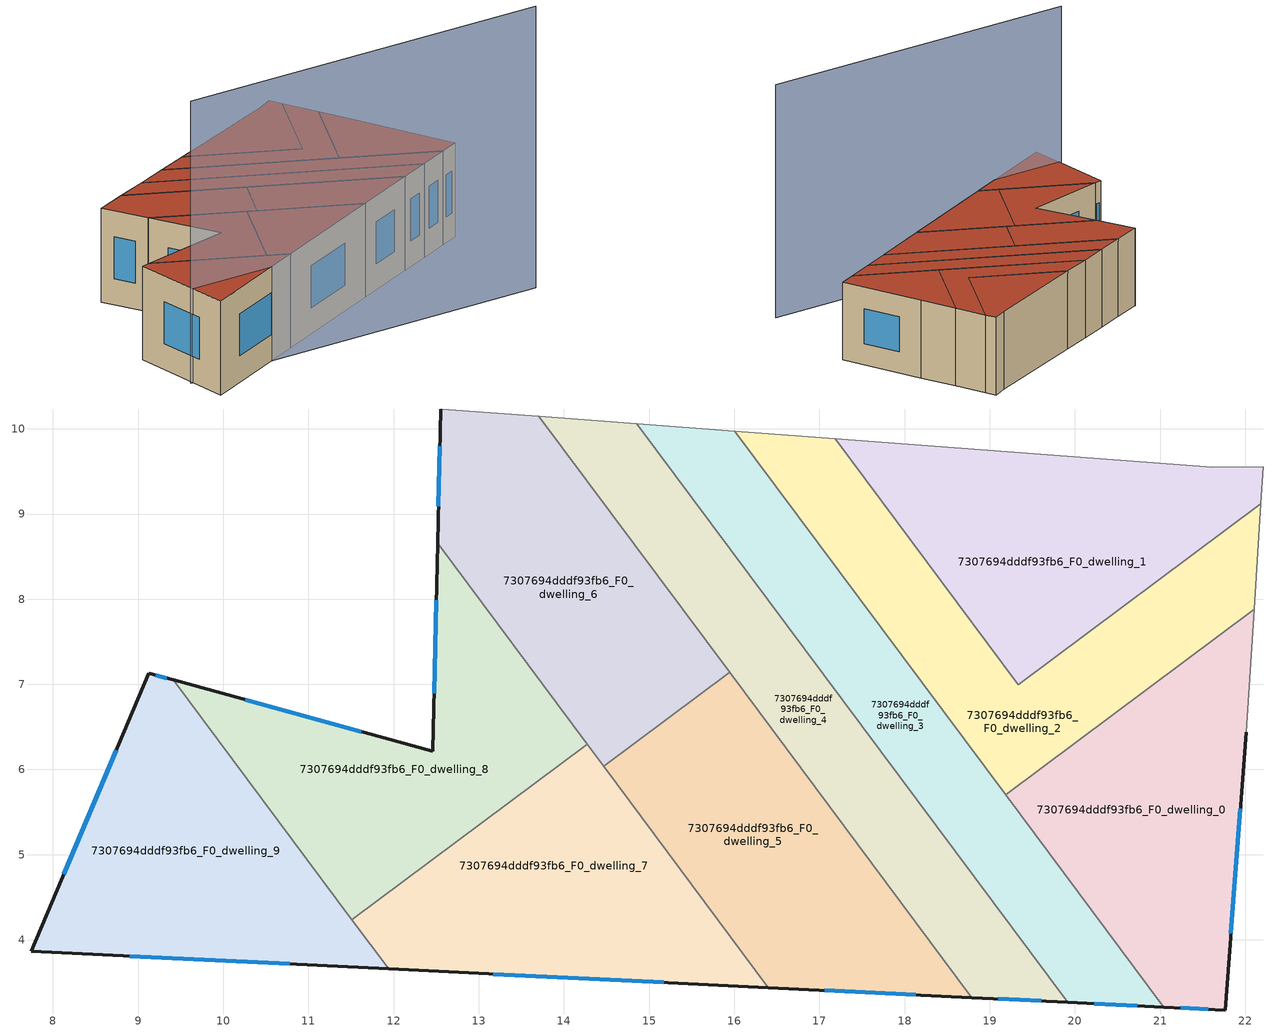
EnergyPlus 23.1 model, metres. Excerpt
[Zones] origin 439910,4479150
7307694dddf93fb6_F0_dwelling_0
 floor ground (EU_floor_Construction): 22.1,7.88 22.01,6.44 21.76,3.18 21.04,3.21 19.18,5.71 z0
 wall outside (EU_wall_Construction): 21.04,3.21 21.76,3.18 22.01,6.44 z0:3
 wall to 7307694dddf93fb6_F0_dwelling_2 (EU_wall_Construction): 22.1,7.88 19.18,5.71 z0:3
 wall adiabatic (EU_wall_Construction): 22.01,6.44 22.1,7.88 z0:3
 wall to 7307694dddf93fb6_F0_dwelling_3 (EU_wall_Construction): 19.18,5.71 21.04,3.21 z0:3
 window (EU_Window_Construction): 21.24,3.2 21.56,3.19 / 21.83,4.08 21.94,5.54 z0.83:2.17
 roof outside (EU_roof_Construction): 21.76,3.18 22.01,6.44 22.1,7.88 19.18,5.71 21.04,3.21 z3
7307694dddf93fb6_F0_dwelling_1
 floor ground (EU_floor_Construction): 22.21,9.56 22.18,9.12 19.33,7 17.18,9.88 21.62,9.55 z0
 wall to 7307694dddf93fb6_F0_dwelling_2 (EU_wall_Construction): 17.18,9.88 19.33,7 22.18,9.12 z0:3
 wall adiabatic (EU_wall_Construction): 22.18,9.12 22.21,9.56 21.62,9.55 17.18,9.88 z0:3
 roof outside (EU_roof_Construction): 22.18,9.12 22.21,9.56 21.62,9.55 17.18,9.88 19.33,7 z3
7307694dddf93fb6_F0_dwelling_2
 floor ground (EU_floor_Construction): 22.18,9.12 22.1,7.88 19.18,5.71 16.01,9.97 17.18,9.88 19.33,7 z0
 wall adiabatic (EU_wall_Construction): 17.18,9.88 16.01,9.97 / 22.1,7.88 22.18,9.12 z0:3
 wall to 7307694dddf93fb6_F0_dwelling_3 (EU_wall_Construction): 16.01,9.97 19.19,5.71 z0:3
 roof outside (EU_roof_Construction): 22.1,7.88 22.18,9.12 19.33,7 17.18,9.88 16.01,9.97 19.18,5.71 z3
7307694dddf93fb6_F0_dwelling_3
 floor ground (EU_floor_Construction): 16.01,9.97 21.04,3.21 19.91,3.27 14.85,10.06 z0
 wall outside (EU_wall_Construction): 19.91,3.27 21.04,3.21 z0:3
 wall to 7307694dddf93fb6_F0_dwelling_4 (EU_wall_Construction): 14.85,10.06 19.91,3.27 z0:3
 wall adiabatic (EU_wall_Construction): 16.01,9.97 14.85,10.06 z0:3
 window (EU_Window_Construction): 20.23,3.25 20.73,3.23 z0.83:2.17
 roof outside (EU_roof_Construction): 21.04,3.21 16.01,9.97 14.85,10.06 19.91,3.27 z3
7307694dddf93fb6_F0_dwelling_4
 floor ground (EU_floor_Construction): 14.85,10.06 19.91,3.27 18.79,3.32 13.71,10.15 z0
 wall outside (EU_wall_Construction): 18.79,3.32 19.91,3.27 z0:3
 wall adiabatic (EU_wall_Construction): 14.85,10.06 13.71,10.15 z0:3
 wall to 7307694dddf93fb6_F0_dwelling_5 (EU_wall_Construction): 15.94,7.14 18.79,3.32 z0:3
 wall to 7307694dddf93fb6_F0_dwelling_6 (EU_wall_Construction): 13.71,10.15 15.94,7.14 z0:3
 window (EU_Window_Construction): 19.1,3.31 19.6,3.28 z0.83:2.17
 roof outside (EU_roof_Construction): 19.91,3.27 14.85,10.06 13.71,10.15 18.79,3.32 z3
7307694dddf93fb6_F0_dwelling_5
 floor ground (EU_floor_Construction): 15.95,7.14 18.79,3.32 16.4,3.44 14.47,6.04 z0
 wall outside (EU_wall_Construction): 16.4,3.44 18.79,3.32 z0:3
 wall to 7307694dddf93fb6_F0_dwelling_6 (EU_wall_Construction): 15.95,7.14 14.47,6.04 z0:3
 wall to 7307694dddf93fb6_F0_dwelling_7 (EU_wall_Construction): 14.47,6.04 16.4,3.44 z0:3
 window (EU_Window_Construction): 17.06,3.41 18.13,3.35 z0.83:2.17
 roof outside (EU_roof_Construction): 18.79,3.32 15.95,7.14 14.47,6.04 16.4,3.44 z3
7307694dddf93fb6_F0_dwelling_6
 floor ground (EU_floor_Construction): 13.71,10.15 15.95,7.14 14.47,6.04 12.52,8.66 12.55,10.23 12.56,10.23 z0
 wall outside (EU_wall_Construction): 12.55,10.23 12.52,8.66 z0:3
 wall adiabatic (EU_wall_Construction): 13.71,10.15 12.56,10.23 12.55,10.23 z0:3
 wall to 7307694dddf93fb6_F0_dwelling_8 (EU_wall_Construction): 12.52,8.66 14.27,6.3 z0:3
 wall to 7307694dddf93fb6_F0_dwelling_7 (EU_wall_Construction): 14.27,6.3 14.47,6.04 z0:3
 window (EU_Window_Construction): 12.54,9.8 12.53,9.09 z0.83:2.17
 roof outside (EU_roof_Construction): 15.95,7.14 13.71,10.15 12.56,10.23 12.55,10.23 12.52,8.66 14.47,6.04 z3
7307694dddf93fb6_F0_dwelling_7
 floor ground (EU_floor_Construction): 14.27,6.3 16.4,3.44 11.94,3.66 11.51,4.24 z0
 wall outside (EU_wall_Construction): 11.94,3.66 16.4,3.44 z0:3
 wall to 7307694dddf93fb6_F0_dwelling_8 (EU_wall_Construction): 14.27,6.3 11.51,4.24 z0:3
 wall to 7307694dddf93fb6_F0_dwelling_9 (EU_wall_Construction): 11.51,4.24 11.94,3.66 z0:3
 window (EU_Window_Construction): 13.17,3.6 15.17,3.5 z0.83:2.17
 roof outside (EU_roof_Construction): 16.4,3.44 14.27,6.3 11.51,4.24 11.94,3.66 z3
7307694dddf93fb6_F0_dwelling_8
 floor ground (EU_floor_Construction): 12.52,8.66 14.27,6.3 11.51,4.24 9.41,7.05 12.46,6.21 12.46,6.23 z0
 wall outside (EU_wall_Construction): 12.46,6.21 9.41,7.05 / 12.46,6.21 12.46,6.23 / 12.52,8.66 12.46,6.23 z0:3
 wall to 7307694dddf93fb6_F0_dwelling_9 (EU_wall_Construction): 9.41,7.05 11.51,4.24 z0:3
 window (EU_Window_Construction): 11.62,6.45 10.26,6.82 / 12.5,7.98 12.48,6.9 z0.83:2.17
 roof outside (EU_roof_Construction): 14.27,6.3 12.52,8.66 12.46,6.23 12.46,6.21 9.41,7.05 11.51,4.24 z3
7307694dddf93fb6_F0_dwelling_9
 floor ground (EU_floor_Construction): 9.41,7.05 11.94,3.66 7.74,3.87 9.13,7.13 z0
 wall outside (EU_wall_Construction): 9.41,7.05 9.13,7.13 7.74,3.87 11.94,3.66 z0:3
 window (EU_Window_Construction): 8.75,6.23 8.13,4.77 / 9.33,7.07 9.21,7.11 / 8.9,3.81 10.78,3.72 z0.83:2.17
 roof outside (EU_roof_Construction): 11.94,3.66 9.41,7.05 9.13,7.13 7.74,3.87 z3
shading: 8.15,5.06 19.31,-0.72 z0:9
[Building]
EU S2 Campaign: North Axis=0; Terrain=City; Solar Distribution=FullExterior
[Site:Location]
Madrid: Latitude=40.5; Longitude=-3.5; Time Zone=1; Elevation=609
[SizingPeriod:WeatherFileDays]
AnnualSizingPeriod: Begin Month=1; Begin Day of Month=1; End Month=12; End Day of Month=31; Day of Week for Start Day=Monday; Use Weather File Daylight Saving Period=No; Use Weather File Rain and Snow Indicators=No
[MATERIAL]
EU_InternalMass_Material: Roughness=MediumRough; Thickness=0.1; Conductivity=1; Density=1800; Specific Heat=900; Thermal Absorptance=0.9; Solar Absorptance=0.7; Visible Absorptance=0.7
[MATERIAL:NOMASS] Roughness=MediumRough; Thermal Absorptance=0.9; Solar Absorptance=0.7; Visible Absorptance=0.7
Name | Thermal Resistance
EU_wall_NoMass | 2.02616
EU_roof_NoMass | 2.34134
EU_floor_NoMass | 1.88143
[WINDOWMATERIAL:SIMPLEGLAZINGSYSTEM]
EU_Window_SimpleGlazing: UFactor=3.19855; Solar Heat Gain Coefficient=0.85; Visible Transmittance=0.85
[CONSTRUCTION]
EU_wall_Construction: EU_wall_NoMass
EU_roof_Construction: EU_roof_NoMass
EU_floor_Construction: EU_floor_NoMass
EU_InternalMass_Construction: EU_InternalMass_Material
EU_Window_Construction: EU_Window_SimpleGlazing
[ZONE] Type=1; Multiplier=1; Ceiling Height=autocalculate; Floor Area=autocalculate; Part of Total Floor Area=Yes
Name | Volume
7307694dddf93fb6_F0_dwelling_0 | 22.1415
7307694dddf93fb6_F0_dwelling_1 | 22.1305
7307694dddf93fb6_F0_dwelling_2 | 22.1437
7307694dddf93fb6_F0_dwelling_3 | 22.1235
7307694dddf93fb6_F0_dwelling_4 | 22.162
7307694dddf93fb6_F0_dwelling_5 | 22.1287
7307694dddf93fb6_F0_dwelling_6 | 22.1312
7307694dddf93fb6_F0_dwelling_7 | 22.1367
7307694dddf93fb6_F0_dwelling_8 | 22.1316
7307694dddf93fb6_F0_dwelling_9 | 22.1334
[INTERNALMASS] Construction=EU_InternalMass_Construction
Name | Zone or ZoneList | Surface Area
7307694dddf93fb6_F0_dwelling_0_EU_InternalMass | 7307694dddf93fb6_F0_dwelling_0 | 7.3794
7307694dddf93fb6_F0_dwelling_1_EU_InternalMass | 7307694dddf93fb6_F0_dwelling_1 | 7.37576
7307694dddf93fb6_F0_dwelling_2_EU_InternalMass | 7307694dddf93fb6_F0_dwelling_2 | 7.38102
7307694dddf93fb6_F0_dwelling_3_EU_InternalMass | 7307694dddf93fb6_F0_dwelling_3 | 7.37448
7307694dddf93fb6_F0_dwelling_4_EU_InternalMass | 7307694dddf93fb6_F0_dwelling_4 | 7.38746
7307694dddf93fb6_F0_dwelling_5_EU_InternalMass | 7307694dddf93fb6_F0_dwelling_5 | 7.37683
7307694dddf93fb6_F0_dwelling_6_EU_InternalMass | 7307694dddf93fb6_F0_dwelling_6 | 7.37694
7307694dddf93fb6_F0_dwelling_7_EU_InternalMass | 7307694dddf93fb6_F0_dwelling_7 | 7.37898
7307694dddf93fb6_F0_dwelling_8_EU_InternalMass | 7307694dddf93fb6_F0_dwelling_8 | 7.37719
7307694dddf93fb6_F0_dwelling_9_EU_InternalMass | 7307694dddf93fb6_F0_dwelling_9 | 7.37799
[OTHEREQUIPMENT] Fuel Type=Electricity; Design Level Calculation Method=Watts/Area; Power per Zone Floor Area=1; Fraction Latent=0; Fraction Radiant=0; Fraction Lost=0; Carbon Dioxide Generation Rate=0; EndUse Subcategory=EU_Step8_InternalGains
Name | Zone or ZoneList or Space or SpaceList | Schedule
EU_Step8_InternalGain_7307694dddf93fb6_F0_dwelling_0_f000 | 7307694dddf93fb6_F0_dwelling_0 | EU_Step8_GainSchedule_7307694dddf93fb6_F0_dwelling_0_f000
EU_Step8_InternalGain_7307694dddf93fb6_F0_dwelling_1_f000 | 7307694dddf93fb6_F0_dwelling_1 | EU_Step8_GainSchedule_7307694dddf93fb6_F0_dwelling_1_f000
EU_Step8_InternalGain_7307694dddf93fb6_F0_dwelling_2_f000 | 7307694dddf93fb6_F0_dwelling_2 | EU_Step8_GainSchedule_7307694dddf93fb6_F0_dwelling_2_f000
EU_Step8_InternalGain_7307694dddf93fb6_F0_dwelling_3_f000 | 7307694dddf93fb6_F0_dwelling_3 | EU_Step8_GainSchedule_7307694dddf93fb6_F0_dwelling_3_f000
EU_Step8_InternalGain_7307694dddf93fb6_F0_dwelling_4_f000 | 7307694dddf93fb6_F0_dwelling_4 | EU_Step8_GainSchedule_7307694dddf93fb6_F0_dwelling_4_f000
EU_Step8_InternalGain_7307694dddf93fb6_F0_dwelling_5_f000 | 7307694dddf93fb6_F0_dwelling_5 | EU_Step8_GainSchedule_7307694dddf93fb6_F0_dwelling_5_f000
EU_Step8_InternalGain_7307694dddf93fb6_F0_dwelling_6_f000 | 7307694dddf93fb6_F0_dwelling_6 | EU_Step8_GainSchedule_7307694dddf93fb6_F0_dwelling_6_f000
EU_Step8_InternalGain_7307694dddf93fb6_F0_dwelling_7_f000 | 7307694dddf93fb6_F0_dwelling_7 | EU_Step8_GainSchedule_7307694dddf93fb6_F0_dwelling_7_f000
EU_Step8_InternalGain_7307694dddf93fb6_F0_dwelling_8_f000 | 7307694dddf93fb6_F0_dwelling_8 | EU_Step8_GainSchedule_7307694dddf93fb6_F0_dwelling_8_f000
EU_Step8_InternalGain_7307694dddf93fb6_F0_dwelling_9_f000 | 7307694dddf93fb6_F0_dwelling_9 | EU_Step8_GainSchedule_7307694dddf93fb6_F0_dwelling_9_f000
[ZONEVENTILATION:DESIGNFLOWRATE] Schedule=EU_AlwaysOn; Design Flow Rate Calculation Method=AirChanges/Hour; Air Changes per Hour=0.569476; Ventilation Type=Natural; Fan Pressure Rise=0; Fan Total Efficiency=1; Constant Term Coefficient=1; Temperature Term Coefficient=0; Velocity Term Coefficient=0; Velocity Squared Term Coefficient=0; Minimum Indoor Temperature=-100; Maximum Indoor Temperature=100; Delta Temperature=-100; Minimum Outdoor Temperature=-100; Maximum Outdoor Temperature=100; Maximum Wind Speed=40
Name | Zone or ZoneList or Space or SpaceList
EU_ConstantAir_7307694dddf93fb6_F0_dwelling_0 | 7307694dddf93fb6_F0_dwelling_0
EU_ConstantAir_7307694dddf93fb6_F0_dwelling_1 | 7307694dddf93fb6_F0_dwelling_1
EU_ConstantAir_7307694dddf93fb6_F0_dwelling_2 | 7307694dddf93fb6_F0_dwelling_2
EU_ConstantAir_7307694dddf93fb6_F0_dwelling_3 | 7307694dddf93fb6_F0_dwelling_3
EU_ConstantAir_7307694dddf93fb6_F0_dwelling_4 | 7307694dddf93fb6_F0_dwelling_4
EU_ConstantAir_7307694dddf93fb6_F0_dwelling_5 | 7307694dddf93fb6_F0_dwelling_5
EU_ConstantAir_7307694dddf93fb6_F0_dwelling_6 | 7307694dddf93fb6_F0_dwelling_6
EU_ConstantAir_7307694dddf93fb6_F0_dwelling_7 | 7307694dddf93fb6_F0_dwelling_7
EU_ConstantAir_7307694dddf93fb6_F0_dwelling_8 | 7307694dddf93fb6_F0_dwelling_8
EU_ConstantAir_7307694dddf93fb6_F0_dwelling_9 | 7307694dddf93fb6_F0_dwelling_9
[HVACTEMPLATE:THERMOSTAT] Constant Heating Setpoint=20; Constant Cooling Setpoint=50
EU_HeatOnly_7307694dddf93fb6_F0_dwelling_0; EU_HeatOnly_7307694dddf93fb6_F0_dwelling_1; EU_HeatOnly_7307694dddf93fb6_F0_dwelling_2; EU_HeatOnly_7307694dddf93fb6_F0_dwelling_3; EU_HeatOnly_7307694dddf93fb6_F0_dwelling_4; EU_HeatOnly_7307694dddf93fb6_F0_dwelling_5; EU_HeatOnly_7307694dddf93fb6_F0_dwelling_6; EU_HeatOnly_7307694dddf93fb6_F0_dwelling_7; EU_HeatOnly_7307694dddf93fb6_F0_dwelling_8; EU_HeatOnly_7307694dddf93fb6_F0_dwelling_9
[HVACTEMPLATE:ZONE:IDEALLOADSAIRSYSTEM] System Availability Schedule=EU_AlwaysOn; Maximum Heating Supply Air Temperature=50; Minimum Cooling Supply Air Temperature=13; Maximum Heating Supply Air Humidity Ratio=0.0156; Minimum Cooling Supply Air Humidity Ratio=0.0077; Heating Limit=NoLimit; Cooling Limit=NoLimit; Heating Availability Schedule=EU_AlwaysOn; Cooling Availability Schedule=EU_CoolingOff; Dehumidification Control Type=ConstantSensibleHeatRatio; Cooling Sensible Heat Ratio=0.7; Dehumidification Setpoint=60; Humidification Control Type=None; Humidification Setpoint=30; Outdoor Air Method=None; Outdoor Air Flow Rate per Person=0.00944; Outdoor Air Flow Rate per Zone Floor Area=0; Outdoor Air Flow Rate per Zone=0; Demand Controlled Ventilation Type=None; Outdoor Air Economizer Type=NoEconomizer; Heat Recovery Type=None; Sensible Heat Recovery Effectiveness=0.7; Latent Heat Recovery Effectiveness=0.65
Name | Template Thermostat
7307694dddf93fb6_F0_dwelling_0 | EU_HeatOnly_7307694dddf93fb6_F0_dwelling_0
7307694dddf93fb6_F0_dwelling_1 | EU_HeatOnly_7307694dddf93fb6_F0_dwelling_1
7307694dddf93fb6_F0_dwelling_2 | EU_HeatOnly_7307694dddf93fb6_F0_dwelling_2
7307694dddf93fb6_F0_dwelling_3 | EU_HeatOnly_7307694dddf93fb6_F0_dwelling_3
7307694dddf93fb6_F0_dwelling_4 | EU_HeatOnly_7307694dddf93fb6_F0_dwelling_4
7307694dddf93fb6_F0_dwelling_5 | EU_HeatOnly_7307694dddf93fb6_F0_dwelling_5
7307694dddf93fb6_F0_dwelling_6 | EU_HeatOnly_7307694dddf93fb6_F0_dwelling_6
7307694dddf93fb6_F0_dwelling_7 | EU_HeatOnly_7307694dddf93fb6_F0_dwelling_7
7307694dddf93fb6_F0_dwelling_8 | EU_HeatOnly_7307694dddf93fb6_F0_dwelling_8
7307694dddf93fb6_F0_dwelling_9 | EU_HeatOnly_7307694dddf93fb6_F0_dwelling_9
[SIZING:ZONE] Zone Cooling Design Supply Air Temperature Input Method=SupplyAirTemperature; Zone Cooling Design Supply Air Temperature=13; Zone Heating Design Supply Air Temperature Input Method=SupplyAirTemperature; Zone Heating Design Supply Air Temperature=50; Zone Cooling Design Supply Air Humidity Ratio=0.008; Zone Heating Design Supply Air Humidity Ratio=0.008; Cooling Design Air Flow Method=DesignDay; Cooling Design Air Flow Rate=0; Cooling Minimum Air Flow per Zone Floor Area=0.000762; Cooling Minimum Air Flow=0; Cooling Minimum Air Flow Fraction=0.2; Heating Design Air Flow Method=DesignDay; Heating Design Air Flow Rate=0; Heating Maximum Air Flow per Zone Floor Area=0.002032; Heating Maximum Air Flow=0.141576; Heating Maximum Air Flow Fraction=0.3; Account for Dedicated Outdoor Air System=No; Dedicated Outdoor Air System Control Strategy=NeutralSupplyAir; Dedicated Outdoor Air Low Setpoint Temperature for Design=autosize; Dedicated Outdoor Air High Setpoint Temperature for Design=autosize; Zone Load Sizing Method=Sensible Load Only No Latent Load; Zone Latent Cooling Design Supply Air Humidity Ratio Input Method=HumidityRatioDifference; Zone Cooling Design Supply Air Humidity Ratio Difference=0.005; Zone Latent Heating Design Supply Air Humidity Ratio Input Method=HumidityRatioDifference; Zone Humidification Design Supply Air Humidity Ratio Difference=0.005
7307694dddf93fb6_F0_dwelling_0; 7307694dddf93fb6_F0_dwelling_1; 7307694dddf93fb6_F0_dwelling_2; 7307694dddf93fb6_F0_dwelling_3; 7307694dddf93fb6_F0_dwelling_4; 7307694dddf93fb6_F0_dwelling_5; 7307694dddf93fb6_F0_dwelling_6; 7307694dddf93fb6_F0_dwelling_7; 7307694dddf93fb6_F0_dwelling_8; 7307694dddf93fb6_F0_dwelling_9
[SCHEDULE:CONSTANT]
Name | Hourly Value
EU_AlwaysOn | 1
EU_CoolingOff | 0
[SCHEDULE:FILE] Column Number=1; Rows to Skip at Top=0; Number of Hours of Data=8760; Column Separator=Comma; Interpolate to Timestep=No; Minutes per Item=60; Adjust Schedule for Daylight Savings=Yes
Name | File
EU_Step8_GainSchedule_7307694dddf93fb6_F0_dwelling_0_f000 | ../../schedules/7307694dddf93fb6/7307694dddf93fb6_F0_dwelling_0_f000_gain.csv
EU_Step8_GainSchedule_7307694dddf93fb6_F0_dwelling_1_f000 | ../../schedules/7307694dddf93fb6/7307694dddf93fb6_F0_dwelling_1_f000_gain.csv
EU_Step8_GainSchedule_7307694dddf93fb6_F0_dwelling_2_f000 | ../../schedules/7307694dddf93fb6/7307694dddf93fb6_F0_dwelling_2_f000_gain.csv
EU_Step8_GainSchedule_7307694dddf93fb6_F0_dwelling_3_f000 | ../../schedules/7307694dddf93fb6/7307694dddf93fb6_F0_dwelling_3_f000_gain.csv
EU_Step8_GainSchedule_7307694dddf93fb6_F0_dwelling_4_f000 | ../../schedules/7307694dddf93fb6/7307694dddf93fb6_F0_dwelling_4_f000_gain.csv
EU_Step8_GainSchedule_7307694dddf93fb6_F0_dwelling_5_f000 | ../../schedules/7307694dddf93fb6/7307694dddf93fb6_F0_dwelling_5_f000_gain.csv
EU_Step8_GainSchedule_7307694dddf93fb6_F0_dwelling_6_f000 | ../../schedules/7307694dddf93fb6/7307694dddf93fb6_F0_dwelling_6_f000_gain.csv
EU_Step8_GainSchedule_7307694dddf93fb6_F0_dwelling_7_f000 | ../../schedules/7307694dddf93fb6/7307694dddf93fb6_F0_dwelling_7_f000_gain.csv
EU_Step8_GainSchedule_7307694dddf93fb6_F0_dwelling_8_f000 | ../../schedules/7307694dddf93fb6/7307694dddf93fb6_F0_dwelling_8_f000_gain.csv
EU_Step8_GainSchedule_7307694dddf93fb6_F0_dwelling_9_f000 | ../../schedules/7307694dddf93fb6/7307694dddf93fb6_F0_dwelling_9_f000_gain.csv
